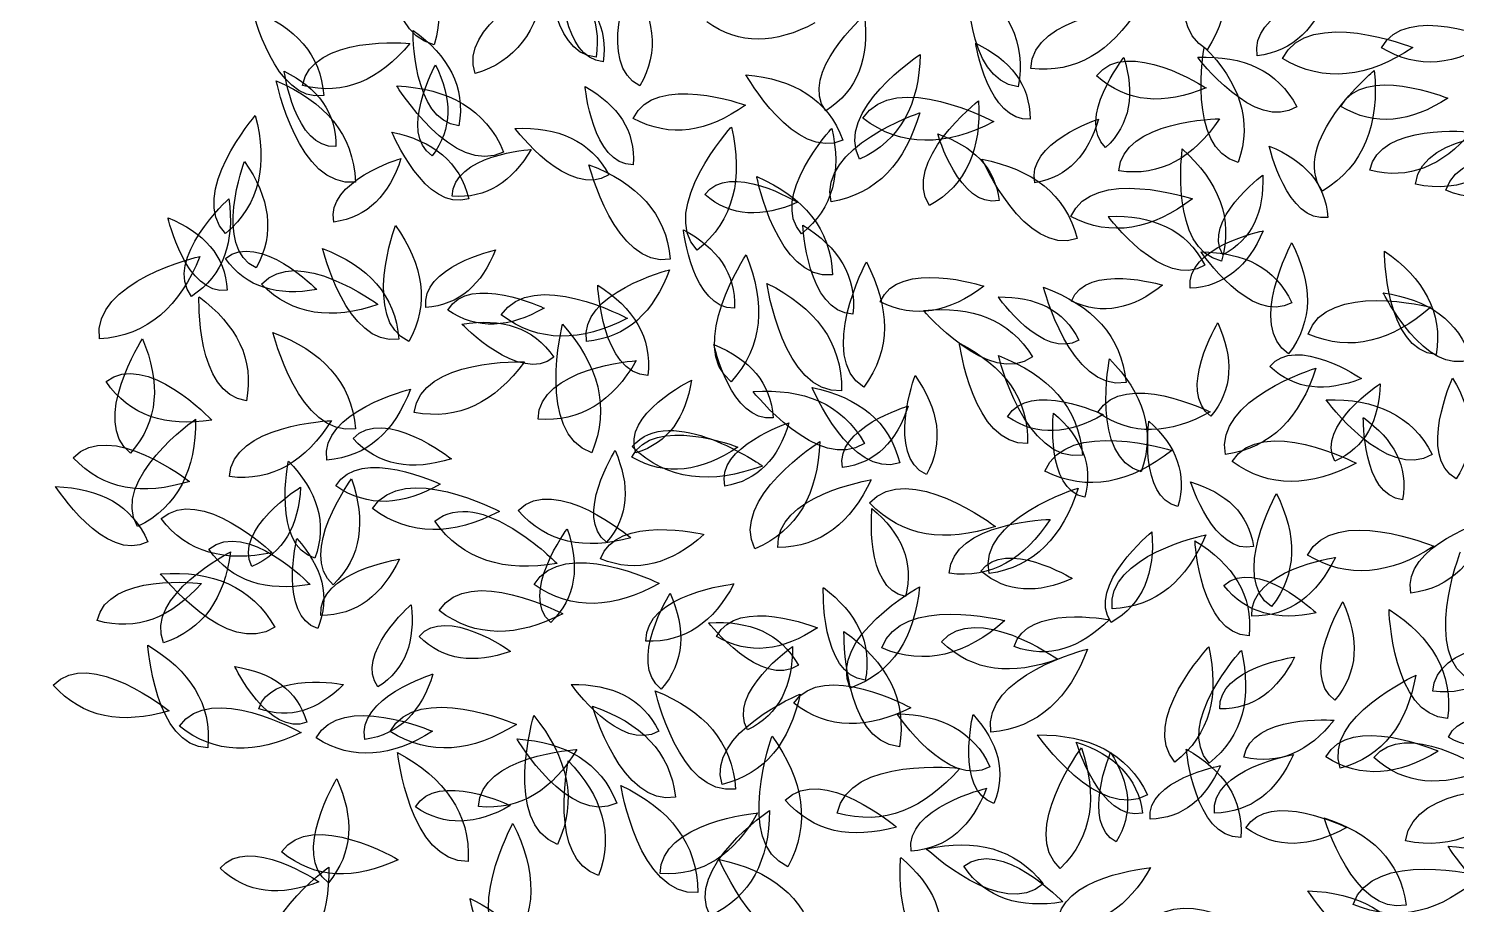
# Model space of a CAD drawing. Extents: x 0 to 430, y 0 to 430.
# Drawn here: x 213.5 to 347, y 149 to 230.8 of the extents above; entities that cross this region are included whole.
import ezdxf

# ---------------------------------------------------------------- set-up
doc = ezdxf.new("R2010")
doc.units = 0
doc.layers.add('Calque_1', color=7, linetype='CONTINUOUS')

msp = doc.modelspace()

# ---------------------------------------------------------------- linework, layer by layer
at = {"layer": 'Calque_1', "color": 7}
for points in [[(251.43941, 229.26267)], [(323.68795, 228.79761)], [(328.37256, 228.22168)], [(339.98838, 228.98134)], [(266.57758, 228.08719)], [(267.24172, 227.66845)], [(307.19289, 227.03453)], [(330.71493, 227.97265)], [(255.26915, 226.56415)], [(313.33879, 226.36757)], [(239.12473, 225.4477)], [(241.12921, 224.50641)], [(270.66808, 225.42973)], [(306.01658, 225.33184)], [(288.03378, 223.07802)], [(332.07025, 223.46097)], [(336.18283, 223.50177)], [(253.76059, 221.69897)], [(270.05287, 222.3845)], [(291.50528, 222.38748)], [(307.13159, 222.30392)], [(289.64757, 220.3427)], [(242.24909, 219.73895)], [(251.243, 218.89128)], [(257.93667, 219.22538)], [(314.19407, 219.65912)], [(270.04529, 218.04965)], [(291.20458, 218.57099)], [(326.57964, 218.25589)], [(338.89861, 217.55283)], [(244.09581, 216.43176)], [(267.76906, 217.10536)], [(307.59088, 216.37355)], [(315.41671, 217.475)], [(343.14664, 216.23603)], [(253.11996, 215.12338)], [(254.67507, 214.87447)], [(276.73039, 215.25898)], [(334.45007, 215.58667)], [(345.97692, 215.66982)], [(288.54287, 214.59517)], [(297.73203, 214.23043)], [(304.23598, 214.70169)], [(242.07169, 212.70102)], [(310.93466, 213.20364)], [(334.95713, 213.12012)], [(231.95281, 211.63142)], [(285.7797, 211.6115)], [(311.53712, 211.14738)], [(276.01006, 210.06451)], [(325.15932, 209.63987)], [(231.93148, 209.28737)], [(234.79622, 208.41148)], [(273.5118, 209.22364)], [(323.47926, 208.67193)], [(325.02126, 209.05187)], [(235.31779, 206.8837)], [(288.67438, 207.76429)], [(228.76214, 205.74933)], [(232.10683, 206.33001)], [(322.08405, 206.52164)], [(250.66332, 204.72154)], [(252.71009, 204.47991)], [(279.50789, 204.66304)], [(293.12763, 205.25411)], [(311.00036, 205.3223)], [(331.59271, 205.16783)], [(257.72038, 204.03083)], [(290.57151, 204.09208)], [(220.16034, 201.7815)], [(248.14016, 201.76463)], [(249.08371, 201.53249)], [(265.68075, 201.55296)], [(311.69934, 201.66506)], [(333.11193, 202.23097)], [(331.30286, 200.39186)], [(345.10249, 200.31345)], [(262.63496, 200.07445)], [(307.36213, 200.10176)], [(329.53242, 199.20818)], [(220.77714, 197.79228)], [(271.41997, 198.36122)], [(279.21343, 197.78623)], [(316.10197, 197.70377)], [(289.51829, 196.94325)], [(291.58802, 197.27912)], [(233.8958, 196.00044)], [(249.57138, 194.92228)], [(313.47088, 194.93141)], [(261.1526, 194.29165)], [(283.11636, 194.42392)], [(305.03162, 194.50745)], [(324.02814, 194.55798)], [(243.85906, 192.48638)], [(244.09193, 193.38603)], [(223.06627, 191.11881)], [(266.17051, 191.15555)], [(269.93363, 191.71993)], [(270.29752, 191.14345)], [(291.65779, 192.02265)], [(306.90317, 192.0104)], [(312.04122, 190.92655)], [(325.40943, 190.99632)], [(344.71105, 190.99662)], [(217.71607, 190.68683)], [(241.41168, 190.46359)], [(269.92763, 190.73599)], [(289.61309, 189.75994)], [(294.95745, 190.19366)], [(326.01056, 190.34734)], [(335.61336, 190.35283)], [(232.30675, 188.91698)], [(297.44973, 189.10904)], [(308.50983, 189.43285)], [(317.50636, 189.37875)], [(346.97244, 188.70926)], [(242.2497, 188.05569)], [(278.60609, 188.0377)], [(312.2517, 186.99454)], [(245.67526, 185.95633)], [(259.2888, 185.76966)], [(292.13136, 186.46394)], [(320.95057, 186.13439)], [(341.95201, 186.76792)], [(223.71363, 184.24792)], [(225.92767, 184.99508)], [(251.50506, 184.75627)], [(224.6942, 182.83136)], [(230.38618, 182.13903)], [(267.5639, 182.78833)], [(281.42263, 182.16587)], [(283.57446, 182.30301)], [(328.03021, 182.38723)], [(333.06659, 181.59936)], [(234.39424, 180.51352)], [(240.29095, 181.3108)], [(267.00244, 181.24093)], [(260.77938, 178.84977)], [(299.56795, 179.89518)], [(302.53776, 180.09544)], [(303.30218, 179.87164)], [(242.01023, 178.80855)], [(295.48699, 177.73351)], [(325.24602, 178.76613)], [(342.72757, 178.02869)], [(251.89867, 176.41099)], [(314.80128, 176.56901)], [(329.7007, 176.77497)], [(219.95326, 175.48001)], [(236.54757, 174.84612)], [(240.84401, 175.95443)], [(262.3388, 175.28312)], [(314.70713, 175.28462)], [(327.85785, 175.89552)], [(240.55665, 174.72502)], [(250.02823, 174.00331)], [(271.2334, 173.56018)], [(277.84091, 173.99253)], [(298.87176, 173.49548)], [(327.59818, 174.06054)], [(226.14323, 173.4007)], [(293.28703, 172.91835)], [(305.64566, 173.04047)], [(285.48096, 171.30259)], [(291.73046, 169.89556)], [(215.82098, 169.45132)], [(246.19304, 169.28184)], [(272.6701, 169.07383)], [(290.3189, 169.16437)], [(344.7762, 168.86836)], [(235.06785, 167.23724)], [(285.05104, 167.76587)], [(324.86622, 167.23598)], [(335.62638, 168.04811)], [(227.6333, 165.60819)], [(239.5584, 165.97135)], [(346.1536, 166.31822)], [(240.41683, 164.50807)], [(244.97886, 164.37424)], [(247.32441, 165.11689)], [(272.42615, 165.14584)], [(280.73821, 165.26814)], [(303.47017, 165.04885)], [(346.23064, 164.5791)], [(230.29367, 163.59971)], [(294.91868, 163.67582)], [(303.38851, 161.8038)], [(320.67975, 162.25143)], [(323.87311, 162.16163)], [(327.12372, 162.71771)], [(334.7708, 162.75501)], [(336.13113, 161.67639)], [(339.26611, 162.67651)], [(278.35048, 160.17721)], [(274.00547, 158.99092)], [(279.61571, 159.72846)], [(318.11077, 159.2105)], [(249.69702, 158.07398)], [(255.58276, 158.09977)], [(268.51647, 158.42089)], [(284.2582, 158.7161)], [(289.11045, 157.48914)], [(303.7522, 158.40311)], [(317.65684, 157.47847)], [(324.35673, 157.49752)], [(318.35202, 156.92457)], [(326.82723, 155.21313)], [(327.30521, 156.11856)], [(342.22341, 154.9045)], [(237.18092, 153.87631)], [(262.96238, 154.56457)], [(296.01311, 153.93126)], [(315.17811, 154.79944)], [(231.43144, 152.33709)], [(254.62108, 152.97752)], [(284.48306, 152.47185)], [(300.93087, 152.52337)], [(309.95316, 152.32647)], [(241.55524, 150.99144)], [(266.81544, 151.67075)], [(272.57465, 151.84844)], [(308.35513, 150.88791)], [(337.32107, 148.96706)]]:
    msp.add_lwpolyline(points, close=True, dxfattribs=at)
msp.add_lwpolyline([(276.07623, 150.07128), (276.07654, 150.07128)], dxfattribs=at)
at = {"layer": 'Calque_1', "color": 1}
for points in [[(215.00001, 429.86025), (333.664051, 429.860244), (429.86026, 333.664031), (429.86026, 214.99999)], [(215.00001, 0.13975), (96.33597, 0.139747), (0.139754, 96.335953), (0.139745, 214.99999)], [(429.86026, 214.999993), (429.860251, 96.335959), (333.664044, 0.139756), (215.00001, 0.13975)]]:
    msp.add_open_spline(points, degree=3, dxfattribs=at)
at = {"layer": 'Calque_1', "color": 7}
for points in [[(251.43941, 229.26267), (246.1938, 230.43953), (247.56503, 240.58336), (247.56503, 240.58336)], [(247.56503, 240.58336), (251.19924, 237.2656), (252.72354, 233.53738), (251.43941, 229.26267)], [(323.68795, 228.79761), (318.89213, 231.49824), (323.22769, 241.03902), (323.22769, 241.03902)], [(323.22769, 241.03902), (325.81238, 236.7146), (326.20745, 232.60992), (323.68795, 228.79761)], [(266.57758, 228.08719), (262.11318, 228.46778), (262.10216, 236.99896), (262.10216, 236.99896)], [(262.10216, 236.99896), (265.4772, 234.66883), (267.15617, 231.76192), (266.57758, 228.08719)], [(267.24172, 227.66845), (263.3736, 227.97252), (263.31533, 235.36004), (263.31533, 235.36004)], [(263.31533, 235.36004), (266.25125, 233.36154), (267.72177, 230.8539), (267.24172, 227.66845)], [(270.66808, 225.42973), (266.639, 227.40965), (269.73329, 235.37764), (269.73329, 235.37764)], [(269.73329, 235.37764), (272.03598, 231.97423), (272.54548, 228.64959), (270.66808, 225.42973)], [(306.01658, 225.33184), (300.97956, 225.94652), (301.3186, 235.60236), (301.3186, 235.60236)], [(301.3186, 235.60236), (305.04238, 232.82612), (306.82283, 229.46698), (306.01658, 225.33184)], [(255.26915, 226.56415), (253.64209, 231.00339), (261.79593, 234.81866), (261.79593, 234.81866)], [(261.79593, 234.81866), (261.07273, 230.55177), (259.04151, 227.64967), (255.26915, 226.56415)], [(328.37256, 228.22168), (327.5698, 232.26339), (335.10489, 234.44975), (335.10489, 234.44975)], [(335.10489, 234.44975), (333.90716, 230.87316), (331.76707, 228.64801), (328.37256, 228.22168)], [(241.12921, 224.50641), (236.51269, 223.83798), (234.48678, 232.4855), (234.48678, 232.4855)], [(234.48678, 232.4855), (238.45916, 230.91994), (240.84804, 228.36902), (241.12921, 224.50641)], [(307.19289, 227.03453), (307.40556, 232.18479), (317.21021, 232.62693), (317.21021, 232.62693)], [(317.21021, 232.62693), (314.70202, 228.63057), (311.44552, 226.55452), (307.19289, 227.03453)], [(330.71493, 227.97265), (333.19412, 232.88686), (342.92312, 228.99079), (342.92312, 228.99079)], [(339.98838, 228.98134), (342.20863, 233.21874), (350.61125, 229.70276), (350.61125, 229.70276)], [(287.01817, 231.29222), (283.35426, 229.33585), (279.95843, 229.17385), (276.91932, 231.4003)], [(288.03378, 223.07802), (285.46772, 226.56158), (291.65454, 232.00119), (291.65454, 232.00119)], [(291.65454, 232.00119), (292.11162, 228.0673), (291.0701, 224.99756), (288.03378, 223.07802)], [(239.12473, 225.4477), (239.98262, 230.22256), (249.18109, 229.37913), (249.18109, 229.37913)], [(253.76059, 221.69897), (249.3472, 222.14652), (249.47158, 230.59192), (249.47158, 230.59192)], [(249.47158, 230.59192), (252.77566, 228.23175), (254.39162, 225.32751), (253.76059, 221.69897)], [(313.33879, 226.36757), (316.18461, 230.02454), (323.58889, 225.22658), (323.58889, 225.22658)], [(350.61125, 229.70276), (346.92223, 227.34367), (343.36658, 226.89262), (339.98838, 228.98134)], [(249.18109, 229.37913), (246.33064, 225.97415), (243.02841, 224.45551), (239.12473, 225.4477)], [(291.20458, 218.57099), (288.78788, 223.04193), (296.87221, 228.3603), (296.87221, 228.3603)], [(296.87221, 228.3603), (296.76214, 223.70958), (295.04978, 220.30858), (291.20458, 218.57099)], [(307.13159, 222.30392), (303.22148, 222.02603), (302.05238, 229.39765), (302.05238, 229.39765)], [(302.05238, 229.39765), (305.28599, 227.84257), (307.13216, 225.55847), (307.13159, 222.30392)], [(326.57964, 218.25589), (321.70565, 219.58014), (323.41746, 229.04323), (323.41746, 229.04323)], [(322.80833, 228.08543), (327.06272, 228.24742), (330.266, 226.87526), (332.07025, 223.46097)], [(323.41746, 229.04323), (326.68941, 225.77713), (327.9639, 222.21415), (326.57964, 218.25589)], [(342.92312, 228.99079), (338.72092, 226.21145), (334.63835, 225.62955), (330.71493, 227.97265)], [(251.243, 218.89128), (248.07062, 221.00956), (251.56802, 227.37516), (251.56802, 227.37516)], [(251.56802, 227.37516), (253.12705, 224.25089), (253.18443, 221.3935), (251.243, 218.89128)], [(291.50528, 222.38748), (294.50312, 227.00288), (303.75044, 222.07392), (303.75044, 222.07392)], [(314.19407, 219.65912), (311.37742, 222.28511), (315.89632, 228.05927), (315.89632, 228.05927)], [(315.89632, 228.05927), (316.94205, 224.69309), (316.53497, 221.83679), (314.19407, 219.65912)], [(332.07025, 223.46097), (328.12272, 221.00107), (322.80833, 228.08543), (322.80833, 228.08543)], [(334.45007, 215.58667), (331.27281, 220.09747), (339.30789, 226.86512), (339.30789, 226.86512)], [(339.30789, 226.86512), (339.78414, 221.83728), (338.37316, 217.95176), (334.45007, 215.58667)], [(336.18283, 223.50177), (338.23704, 227.50344), (346.16523, 224.26372), (346.16523, 224.26372)], [(244.09581, 216.43176), (238.73628, 215.81698), (236.69016, 225.88275), (236.69016, 225.88275)], [(236.69016, 225.88275), (241.22865, 223.93709), (243.90291, 220.90652), (244.09581, 216.43176)], [(242.24909, 219.73895), (238.41247, 219.55053), (237.42515, 226.79743), (237.42515, 226.79743)], [(237.42515, 226.79743), (240.55972, 225.20463), (242.31942, 222.92736), (242.24909, 219.73895)], [(270.05287, 222.3845), (272.04272, 226.69083), (280.53826, 223.62322), (280.53826, 223.62322)], [(289.64757, 220.3427), (285.17286, 218.30696), (280.57653, 226.46099), (280.57653, 226.46099)], [(280.57653, 226.46099), (285.05722, 226.04645), (288.2257, 224.16854), (289.64757, 220.3427)], [(323.58889, 225.22658), (319.66634, 223.6129), (316.19939, 223.79503), (313.33879, 226.36757)], [(257.93667, 219.22538), (253.21566, 216.85678), (247.94746, 225.42336), (247.94746, 225.42336)], [(247.94746, 225.42336), (252.77508, 225.1615), (256.25366, 223.27484), (257.93667, 219.22538)], [(270.04529, 218.04965), (266.18952, 218.04665), (265.55078, 225.36031), (265.55078, 225.36031)], [(265.55078, 225.36031), (268.61636, 223.61146), (270.2703, 221.24298), (270.04529, 218.04965)], [(346.16523, 224.26372), (342.71522, 222.01656), (339.3756, 221.56447), (336.18283, 223.50177)], [(280.53826, 223.62322), (277.00103, 221.10471), (273.50175, 220.48252), (270.05287, 222.3845)], [(288.54287, 214.59517), (287.30631, 219.71802), (296.82103, 222.90478), (296.82103, 222.90478)], [(296.82103, 222.90478), (295.47701, 218.27198), (292.85832, 215.31697), (288.54287, 214.59517)], [(297.73203, 214.23043), (295.06013, 218.28421), (302.31122, 224.0182), (302.31122, 224.0182)], [(302.31122, 224.0182), (302.59344, 219.58308), (301.24682, 216.20398), (297.73203, 214.23043)], [(231.95281, 211.63142), (228.38745, 215.28213), (234.72727, 222.64476), (234.72727, 222.64476)], [(234.72727, 222.64476), (235.90258, 218.12418), (235.18651, 214.36866), (231.95281, 211.63142)], [(258.99642, 221.43943), (263.01696, 221.60949), (266.05011, 220.3253), (267.76906, 217.10536)], [(276.01006, 210.06451), (272.3587, 213.99629), (279.21757, 221.56822), (279.21757, 221.56822)], [(279.21757, 221.56822), (280.33357, 216.7852), (279.4816, 212.8564), (276.01006, 210.06451)], [(303.75044, 222.07392), (299.27178, 219.7676), (295.15064, 219.6325), (291.50528, 222.38748)], [(307.59088, 216.37355), (306.71557, 220.04454), (313.53551, 222.30767), (313.53551, 222.30767)], [(313.53551, 222.30767), (312.56382, 218.99274), (310.68266, 216.88184), (307.59088, 216.37355)], [(315.41671, 217.475), (315.765, 222.22857), (324.83943, 222.34833), (324.83943, 222.34833)], [(324.83943, 222.34833), (322.40363, 218.72881), (319.33283, 216.90608), (315.41671, 217.475)], [(338.89861, 217.55283), (339.76687, 222.01373), (348.37148, 221.09909), (348.37148, 221.09909)], [(254.67507, 214.87447), (250.60153, 213.58986), (247.49591, 221.10621), (247.49591, 221.10621)], [(247.49591, 221.10621), (251.31664, 220.27695), (253.85157, 218.32376), (254.67507, 214.87447)], [(267.76906, 217.10536), (264.04772, 214.76458), (258.99642, 221.43943), (258.99642, 221.43943)], [(285.7797, 211.6115), (282.67356, 215.00188), (288.59495, 221.45068), (288.59495, 221.45068)], [(288.59495, 221.45068), (289.52356, 217.34554), (288.77072, 213.9838), (285.7797, 211.6115)], [(304.23598, 214.70169), (300.5077, 213.96998), (298.50758, 220.92217), (298.50758, 220.92217)], [(298.50758, 220.92217), (301.80281, 219.81033), (303.85, 217.83243), (304.23598, 214.70169)], [(348.37148, 221.09909), (345.65538, 217.94833), (342.54168, 216.57058), (338.89861, 217.55283)], [(343.14664, 216.23603), (343.88033, 221.50011), (353.98644, 220.97261), (353.98644, 220.97261)], [(353.98644, 220.97261), (351.01249, 217.12243), (347.4628, 215.31783), (343.14664, 216.23603)], [(345.97692, 215.66982), (347.5054, 220.4962), (356.91169, 218.38916), (356.91169, 218.38916)], [(253.11996, 215.12338), (253.18846, 218.97882), (260.51329, 219.4818), (260.51329, 219.4818)], [(260.51329, 219.4818), (258.70773, 216.44898), (256.3088, 214.83914), (253.11996, 215.12338)], [(325.02126, 209.05187), (320.14928, 210.10748), (321.35184, 219.52265), (321.35184, 219.52265)], [(321.35184, 219.52265), (324.74419, 216.47095), (326.18293, 213.02431), (325.02126, 209.05187)], [(334.95713, 213.12012), (331.12188, 212.59152), (329.48948, 219.77998), (329.48948, 219.77998)], [(329.48948, 219.77998), (332.77748, 218.45814), (334.74567, 216.32747), (334.95713, 213.12012)], [(234.79622, 208.41148), (230.72971, 210.33692), (233.71451, 218.36696), (233.71451, 218.36696)], [(233.71451, 218.36696), (236.07169, 214.98984), (236.63071, 211.66555), (234.79622, 208.41148)], [(242.07169, 212.70102), (241.27048, 216.4973), (248.34025, 218.64043), (248.34025, 218.64043)], [(248.34025, 218.64043), (247.25276, 215.25959), (245.26285, 213.14055), (242.07169, 212.70102)], [(273.5118, 209.22364), (268.34722, 208.38427), (265.90706, 218.04335), (265.90706, 218.04335)], [(265.90706, 218.04335), (270.39262, 216.36472), (273.1214, 213.55021), (273.5118, 209.22364)], [(276.73039, 215.25898), (279.0419, 218.41079), (285.4002, 214.54346), (285.4002, 214.54346)], [(311.53712, 211.14738), (306.61105, 209.48811), (302.65475, 218.56015), (302.65475, 218.56015)], [(302.65475, 218.56015), (307.32316, 217.64143), (310.45365, 215.32481), (311.53712, 211.14738)], [(310.93466, 213.20364), (312.97356, 217.95255), (322.31672, 214.86454), (322.31672, 214.86454)], [(356.91169, 218.38916), (353.50492, 215.24782), (349.8837, 214.11924), (345.97692, 215.66982)], [(288.67438, 207.76429), (283.49114, 207.21155), (281.59163, 216.95309), (281.59163, 216.95309)], [(281.59163, 216.95309), (285.96184, 215.0382), (288.52245, 212.0894), (288.67438, 207.76429)], [(325.15932, 209.63987), (323.18503, 212.81425), (328.8825, 217.08054), (328.8825, 217.08054)], [(328.8825, 217.08054), (329.00972, 213.66113), (327.90467, 211.08758), (325.15932, 209.63987)], [(228.76214, 205.74933), (226.08742, 209.23196), (232.25463, 214.87752), (232.25463, 214.87752)], [(232.25463, 214.87752), (232.79848, 210.89502), (231.80409, 207.75891), (228.76214, 205.74933)], [(285.4002, 214.54346), (282.13171, 213.08855), (279.20417, 213.15874), (276.73039, 215.25898)], [(322.31672, 214.86454), (318.53949, 212.01658), (314.74717, 211.23491), (310.93466, 213.20364)], [(232.10683, 206.33001), (228.21823, 205.80016), (226.57471, 213.08962), (226.57471, 213.08962)], [(226.57471, 213.08962), (229.90567, 211.74454), (231.89748, 209.58162), (232.10683, 206.33001)], [(249.08371, 201.53249), (244.63512, 203.59562), (247.81839, 212.37306), (247.81839, 212.37306)], [(247.81839, 212.37306), (250.41667, 208.71297), (251.05477, 205.09485), (249.08371, 201.53249)], [(290.57151, 204.09208), (286.28595, 204.2591), (285.89917, 212.41599), (285.89917, 212.41599)], [(285.89917, 212.41599), (289.22909, 210.3368), (290.9627, 207.63131), (290.57151, 204.09208)], [(314.42647, 213.22584), (318.59149, 213.37195), (321.7231, 212.01939), (323.47926, 208.67193)], [(323.47926, 208.67193), (319.60789, 206.27553), (314.42647, 213.22584), (314.42647, 213.22584)], [(231.93148, 209.28737), (235.04631, 211.8825), (240.48051, 206.39994), (240.48051, 206.39994)], [(279.50789, 204.66304), (275.58697, 204.55816), (274.74428, 211.97869), (274.74428, 211.97869)], [(274.74428, 211.97869), (277.9079, 210.28121), (279.65238, 207.91634), (279.50789, 204.66304)], [(322.08405, 206.52164), (321.64171, 210.4011), (328.92819, 211.87711), (328.92819, 211.87711)], [(328.92819, 211.87711), (327.51772, 208.59317), (325.32292, 206.65906), (322.08405, 206.52164)], [(235.31779, 206.8837), (238.59528, 210.60393), (246.19042, 204.99753), (246.19042, 204.99753)], [(248.14016, 201.76463), (243.22668, 201.02538), (241.01766, 210.2246), (241.01766, 210.2246)], [(241.01766, 210.2246), (245.25821, 208.58045), (247.81786, 205.87735), (248.14016, 201.76463)], [(250.66332, 204.72154), (250.13432, 208.4783), (257.17383, 210.09856), (257.17383, 210.09856)], [(257.17383, 210.09856), (255.88795, 206.87276), (253.80569, 204.93796), (250.66332, 204.72154)], [(279.21343, 197.78623), (274.99907, 201.09692), (280.58735, 209.63485), (280.58735, 209.63485)], [(280.58735, 209.63485), (282.43286, 205.08971), (282.20384, 201.081), (279.21343, 197.78623)], [(331.59271, 205.16783), (327.78059, 203.03464), (323.10818, 209.91578), (323.10818, 209.91578)], [(323.10818, 209.91578), (327.10657, 209.87958), (330.05103, 208.4507), (331.59271, 205.16783)], [(331.30286, 200.39186), (327.40236, 202.93751), (331.59091, 210.75447), (331.59091, 210.75447)], [(331.59091, 210.75447), (333.53448, 206.95987), (333.64118, 203.47186), (331.30286, 200.39186)], [(345.10249, 200.31345), (340.25922, 200.72996), (340.25413, 209.98575), (340.25413, 209.98575)], [(340.25413, 209.98575), (343.91395, 207.45499), (345.73319, 204.29983), (345.10249, 200.31345)], [(220.16034, 201.7815), (219.41666, 207.18938), (229.55298, 209.48797), (229.55298, 209.48797)], [(229.55298, 209.48797), (227.6878, 204.85251), (224.68275, 202.0783), (220.16034, 201.7815)], [(240.48051, 206.39994), (236.82646, 205.75228), (233.89686, 206.55471), (231.93148, 209.28737)], [(257.72038, 204.03083), (260.61006, 208.46536), (269.49654, 203.71188), (269.49654, 203.71188)], [(265.68075, 201.55296), (264.94648, 206.09372), (273.43948, 208.23209), (273.43948, 208.23209)], [(273.43948, 208.23209), (271.96066, 204.29001), (269.4845, 201.89313), (265.68075, 201.55296)], [(291.58802, 197.27912), (287.16992, 200.11975), (291.83306, 208.967), (291.83306, 208.967)], [(291.83306, 208.967), (294.05398, 204.70289), (294.20117, 200.77037), (291.58802, 197.27912)], [(293.12763, 205.25411), (294.84426, 209.3039), (302.80832, 206.71245), (302.80832, 206.71245)], [(311.00036, 205.3223), (312.43233, 208.92935), (319.50979, 206.8052), (319.50979, 206.8052)], [(246.19042, 204.99753), (241.8961, 203.52962), (238.20532, 203.94995), (235.31779, 206.8837)], [(252.71009, 204.47991), (254.75551, 207.96883), (261.7096, 204.6616), (261.7096, 204.6616)], [(289.51829, 196.94325), (284.03891, 196.62765), (282.54063, 206.96989), (282.54063, 206.96989)], [(282.54063, 206.96989), (287.03848, 204.73204), (289.58023, 201.49962), (289.51829, 196.94325)], [(333.11193, 202.23097), (334.84463, 207.21614), (344.58567, 204.74779), (344.58567, 204.74779)], [(233.8958, 196.00044), (229.13715, 196.58546), (229.46562, 205.70838), (229.46562, 205.70838)], [(229.46562, 205.70838), (232.98165, 203.08214), (234.66106, 199.9068), (233.8958, 196.00044)], [(271.41997, 198.36122), (267.08961, 198.54661), (266.73032, 206.79149), (266.73032, 206.79149)], [(266.73032, 206.79149), (270.0875, 204.67736), (271.82901, 201.93647), (271.41997, 198.36122)], [(302.80832, 206.71245), (299.60473, 204.27372), (296.38018, 203.59353), (293.12763, 205.25411)], [(304.15606, 205.70399), (307.67487, 205.73759), (310.2891, 204.52845), (311.69934, 201.66506)], [(311.69934, 201.66506), (308.37993, 199.72568), (304.15606, 205.70399), (304.15606, 205.70399)], [(316.10197, 197.70377), (310.88007, 196.84601), (308.39562, 206.61081), (308.39562, 206.61081)], [(308.39562, 206.61081), (312.93509, 204.92076), (315.69973, 202.07889), (316.10197, 197.70377)], [(319.50979, 206.8052), (316.73352, 204.58903), (313.90305, 203.92359), (311.00036, 205.3223)], [(348.33854, 199.89523), (344.04483, 198.21403), (340.15074, 206.08292), (340.15074, 206.08292)], [(340.15074, 206.08292), (344.32657, 205.46884), (347.1996, 203.55026), (348.33854, 199.89523)], [(261.7096, 204.6616), (258.49947, 202.81793), (255.47875, 202.58013), (252.71009, 204.47991)], [(297.17466, 204.43958), (301.70625, 204.88782), (305.21493, 203.63016), (307.36213, 200.10176)], [(307.36213, 200.10176), (303.30685, 197.22007), (297.17466, 204.43958), (297.17466, 204.43958)], [(344.58567, 204.74779), (340.94449, 201.573), (337.13817, 200.5019), (333.11193, 202.23097)], [(254.02979, 203.17191), (257.74559, 203.75491), (260.69818, 202.883), (262.63496, 200.07445)], [(262.63496, 200.07445), (259.42652, 197.50718), (254.02979, 203.17191), (254.02979, 203.17191)], [(269.49654, 203.71188), (265.18598, 201.50017), (261.22234, 201.37609), (257.72038, 204.03083)], [(266.17051, 191.15555), (260.93461, 192.92488), (263.4313, 203.14757), (263.4313, 203.14757)], [(263.4313, 203.14757), (266.78871, 199.36338), (267.94472, 195.38726), (266.17051, 191.15555)], [(324.02814, 194.55798), (320.84427, 196.85278), (324.67464, 203.26914), (324.67464, 203.26914)], [(324.67464, 203.26914), (326.16262, 199.99937), (326.11643, 197.0593), (324.02814, 194.55798)], [(223.06627, 191.11881), (219.24121, 194.05328), (224.17972, 201.79096), (224.17972, 201.79096)], [(224.17972, 201.79096), (225.88673, 197.72162), (225.72214, 194.11339), (223.06627, 191.11881)], [(244.09193, 193.38603), (238.83133, 192.54451), (236.37133, 202.38538), (236.37133, 202.38538)], [(236.37133, 202.38538), (240.93418, 200.66485), (243.70541, 197.79224), (244.09193, 193.38603)], [(329.53242, 199.20818), (331.98269, 202.22482), (338.10736, 198.07208), (338.10736, 198.07208)], [(220.77714, 197.79228), (224.47225, 200.72911), (230.64991, 194.20187), (230.64991, 194.20187)], [(283.11636, 194.42392), (279.20608, 193.91278), (277.59449, 201.24641), (277.59449, 201.24641)], [(277.59449, 201.24641), (280.93417, 199.87662), (282.92377, 197.69237), (283.11636, 194.42392)], [(306.90317, 192.0104), (301.81761, 191.77195), (300.53034, 201.3798), (300.53034, 201.3798)], [(300.53034, 201.3798), (304.68018, 199.2595), (307.00576, 196.23607), (306.90317, 192.0104)], [(312.04122, 190.92655), (306.6324, 190.10133), (304.17899, 200.22605), (304.17899, 200.22605)], [(304.17899, 200.22605), (308.85223, 198.42524), (311.67695, 195.45455), (312.04122, 190.92655)], [(249.57138, 194.92228), (250.18918, 199.98431), (259.89297, 199.64346), (259.89297, 199.64346)], [(259.89297, 199.64346), (257.10289, 195.90122), (253.72704, 194.11197), (249.57138, 194.92228)], [(261.1526, 194.29165), (261.2196, 199.09112), (270.3349, 199.752), (270.3349, 199.752)], [(270.3349, 199.752), (268.1018, 195.96825), (265.12332, 193.95298), (261.1526, 194.29165)], [(317.50636, 189.37875), (312.77865, 190.72461), (314.55546, 199.91375), (314.55546, 199.91375)], [(313.47088, 194.93141), (315.92543, 198.95483), (323.9606, 194.95921), (323.9606, 194.95921)], [(314.55546, 199.91375), (317.70134, 196.69692), (318.89988, 193.21459), (317.50636, 189.37875)], [(325.40943, 190.99632), (324.30369, 196.11968), (333.84086, 199.05836), (333.84086, 199.05836)], [(333.84086, 199.05836), (332.39264, 194.48457), (329.71758, 191.60975), (325.40943, 190.99632)], [(338.10736, 198.07208), (334.78999, 196.78761), (331.88608, 197.001), (329.53242, 199.20818)], [(230.64991, 194.20187), (226.3795, 193.54622), (222.99125, 194.55889), (220.77714, 197.79228)], [(270.29752, 191.14345), (268.92075, 194.72026), (275.47971, 197.91914), (275.47971, 197.91914)], [(275.47971, 197.91914), (274.9493, 194.45131), (273.34089, 192.07257), (270.29752, 191.14345)], [(297.44973, 189.10904), (293.65785, 190.87321), (296.38181, 198.35582), (296.38181, 198.35582)], [(296.38181, 198.35582), (298.59399, 195.2316), (299.13446, 192.1452), (297.44973, 189.10904)], [(305.03162, 194.50745), (307.05016, 197.97757), (313.96419, 194.71824), (313.96419, 194.71824)], [(335.61336, 190.35283), (333.83771, 193.67664), (339.85125, 197.59064), (339.85125, 197.59064)], [(339.85125, 197.59064), (339.75275, 194.1427), (338.47074, 191.62722), (335.61336, 190.35283)], [(346.97244, 188.70926), (343.28306, 190.78912), (346.62271, 198.12914), (346.62271, 198.12914)], [(346.62271, 198.12914), (348.61005, 194.80058), (348.91257, 191.6419), (346.97244, 188.70926)], [(241.41168, 190.46359), (240.71568, 195.01514), (249.23542, 197.08269), (249.23542, 197.08269)], [(249.23542, 197.08269), (247.72129, 193.14942), (245.22211, 190.77143), (241.41168, 190.46359)], [(281.25053, 196.86643), (285.96137, 197.17561), (289.55385, 195.75224), (291.65779, 192.02265)], [(291.65779, 192.02265), (287.35711, 189.1757), (281.25053, 196.86643), (281.25053, 196.86643)], [(294.95745, 190.19366), (290.33717, 188.71498), (286.77363, 197.2366), (286.77363, 197.2366)], [(286.77363, 197.2366), (291.11701, 196.31326), (294.00549, 194.1072), (294.95745, 190.19366)], [(334.80465, 196.09633), (339.38539, 196.21424), (342.81458, 194.69503), (344.71105, 190.99662)], [(243.85906, 192.48638), (246.75525, 195.56175), (253.06454, 190.57277), (253.06454, 190.57277)], [(269.93363, 191.71993), (273.48957, 195.9616), (282.11959, 189.91259), (282.11959, 189.91259)], [(289.61309, 189.75994), (288.85, 193.4582), (295.7401, 195.51292), (295.7401, 195.51292)], [(295.7401, 195.51292), (294.66683, 192.22729), (292.72083, 190.17368), (289.61309, 189.75994)], [(312.2517, 186.99454), (308.55015, 187.72006), (309.31868, 194.86079), (309.31868, 194.86079)], [(309.31868, 194.86079), (311.93082, 192.60302), (313.07094, 190.01717), (312.2517, 186.99454)], [(323.9606, 194.95921), (320.18257, 192.87659), (316.65805, 192.66123), (313.47088, 194.93141)], [(344.71105, 190.99662), (340.43007, 188.40162), (334.80465, 196.09633), (334.80465, 196.09633)], [(217.71607, 190.68683), (221.1193, 194.32161), (228.573, 188.46264), (228.573, 188.46264)], [(223.71363, 184.24792), (221.14595, 188.68962), (229.15002, 194.28959), (229.15002, 194.28959)], [(229.15002, 194.28959), (229.17322, 189.59353), (227.54352, 186.11227), (223.71363, 184.24792)], [(232.30675, 188.91698), (232.54713, 193.80354), (241.85612, 194.14983), (241.85612, 194.14983)], [(241.85612, 194.14983), (239.44567, 190.37561), (236.33937, 188.42958), (232.30675, 188.91698)], [(269.92763, 190.73599), (271.89078, 194.74658), (279.82093, 191.68106), (279.82093, 191.68106)], [(278.60609, 188.0377), (277.7528, 191.71919), (284.59628, 193.94227), (284.59628, 193.94227)], [(284.59628, 193.94227), (283.60231, 190.629), (281.70527, 188.52714), (278.60609, 188.0377)], [(313.96419, 194.71824), (310.78395, 192.8773), (307.7863, 192.63104), (305.03162, 194.50745)], [(308.50983, 189.43285), (310.56315, 194.4369), (320.39265, 191.36344), (320.39265, 191.36344)], [(320.95057, 186.13439), (317.26401, 186.97184), (318.24734, 194.10252), (318.24734, 194.10252)], [(318.24734, 194.10252), (320.79672, 191.7626), (321.86163, 189.138), (320.95057, 186.13439)], [(326.01056, 190.34734), (328.79939, 194.74474), (337.59885, 190.17646), (337.59885, 190.17646)], [(341.95201, 186.76792), (338.15552, 187.16327), (338.28216, 194.42988), (338.28216, 194.42988)], [(338.28216, 194.42988), (341.1197, 192.39139), (342.50342, 189.88866), (341.95201, 186.76792)], [(253.06454, 190.57277), (249.36612, 189.44416), (246.23505, 189.90644), (243.85906, 192.48638)], [(281.42263, 182.16587), (279.00971, 186.84609), (287.49164, 192.19165), (287.49164, 192.19165)], [(287.49164, 192.19165), (287.28352, 187.37632), (285.44091, 183.88798), (281.42263, 182.16587)], [(242.2497, 188.05569), (244.48654, 191.83289), (252.0189, 188.20989), (252.0189, 188.20989)], [(267.5639, 182.78833), (264.46664, 185.10571), (268.35405, 191.3615), (268.35405, 191.3615)], [(268.35405, 191.3615), (269.76295, 188.11313), (269.66579, 185.2166), (267.5639, 182.78833)], [(279.82093, 191.68106), (276.43924, 189.38545), (273.13317, 188.87358), (269.92763, 190.73599)], [(282.11959, 189.91259), (277.36714, 188.15676), (273.23656, 188.5248), (269.93363, 191.71993)], [(320.39265, 191.36344), (316.48808, 188.31927), (312.53278, 187.43714), (308.50983, 189.43285)], [(228.573, 188.46264), (224.21755, 187.11975), (220.52541, 187.65398), (217.71607, 190.68683)], [(240.29095, 181.3108), (236.23867, 182.49434), (237.81847, 190.37558), (237.81847, 190.37558)], [(237.81847, 190.37558), (240.5013, 187.59452), (241.51019, 184.59686), (240.29095, 181.3108)], [(245.67526, 185.95633), (248.57429, 190.43579), (257.54751, 185.67194), (257.54751, 185.67194)], [(292.13136, 186.46394), (295.73874, 190.45521), (303.90221, 184.26751), (303.90221, 184.26751)], [(337.59885, 190.17646), (333.38531, 187.94846), (329.48771, 187.77831), (326.01056, 190.34734)], [(225.92767, 184.99508), (229.58306, 188.21785), (236.29662, 181.81291), (236.29662, 181.81291)], [(242.01023, 178.80855), (238.62344, 181.79022), (243.72343, 188.70429), (243.72343, 188.70429)], [(243.72343, 188.70429), (245.06071, 184.7965), (244.67932, 181.4374), (242.01023, 178.80855)], [(252.0189, 188.20989), (248.52572, 186.22406), (245.24581, 185.98039), (242.2497, 188.05569)], [(251.50506, 184.75627), (255.69635, 188.19892), (262.91498, 180.8135), (262.91498, 180.8135)], [(259.2888, 185.76966), (262.74913, 189.20324), (269.83054, 183.20292), (269.83054, 183.20292)], [(283.57446, 182.30301), (283.19711, 187.1265), (292.28502, 188.63424), (292.28502, 188.63424)], [(292.28502, 188.63424), (290.39414, 184.62958), (287.5913, 182.33091), (283.57446, 182.30301)], [(328.03021, 182.38723), (324.33495, 181.55017), (322.14041, 188.42241), (322.14041, 188.42241)], [(322.14041, 188.42241), (325.45724, 187.4093), (327.55503, 185.49684), (328.03021, 182.38723)], [(224.6942, 182.83136), (220.68814, 180.74071), (216.06458, 187.99672), (216.06458, 187.99672)], [(216.06458, 187.99672), (220.19778, 187.83868), (223.19919, 186.27234), (224.6942, 182.83136)], [(234.39424, 180.51352), (232.62349, 184.00544), (238.95672, 187.93776), (238.95672, 187.93776)], [(238.95672, 187.93776), (238.77797, 184.35845), (237.39055, 181.77394), (234.39424, 180.51352)], [(303.30218, 179.87164), (302.20382, 184.9357), (311.62971, 187.85065), (311.62971, 187.85065)], [(311.62971, 187.85065), (310.20255, 183.32733), (307.56079, 180.48245), (303.30218, 179.87164)], [(329.7007, 176.77497), (325.7642, 179.43892), (330.17127, 187.34358), (330.17127, 187.34358)], [(330.17127, 187.34358), (332.0897, 183.43861), (332.13911, 179.87779), (329.7007, 176.77497)], [(257.54751, 185.67194), (253.20912, 183.42878), (249.21387, 183.2912), (245.67526, 185.95633)], [(269.83054, 183.20292), (265.5211, 182.04587), (261.92815, 182.7014), (259.2888, 185.76966)], [(295.48699, 177.73351), (291.60422, 178.4691), (292.36212, 185.95525), (292.36212, 185.95525)], [(303.90221, 184.26751), (299.22261, 182.73404), (295.22389, 183.24099), (292.13136, 186.46394)], [(292.36212, 185.95525), (295.11369, 183.60717), (296.32526, 180.90562), (295.48699, 177.73351)], [(333.06659, 181.59936), (335.53242, 186.31461), (344.88181, 182.41122), (344.88181, 182.41122)], [(236.29662, 181.81291), (231.92791, 180.91198), (228.38093, 181.77771), (225.92767, 184.99508)], [(230.38618, 182.13903), (233.86937, 184.99003), (239.84942, 178.85071), (239.84942, 178.85071)], [(262.91498, 180.8135), (258.02052, 179.98123), (254.10879, 181.08212), (251.50506, 184.75627)], [(267.00244, 181.24093), (268.39817, 185.47276), (276.65485, 183.51994), (276.65485, 183.51994)], [(299.56795, 179.89518), (299.85934, 184.69563), (309.01333, 184.93101), (309.01333, 184.93101)], [(309.01333, 184.93101), (306.60146, 181.24841), (303.52624, 179.37063), (299.56795, 179.89518)], [(342.72757, 178.02869), (341.81372, 182.47161), (350.09164, 184.93456), (350.09164, 184.93456)], [(350.09164, 184.93456), (348.79997, 180.98868), (346.46089, 178.52334), (342.72757, 178.02869)], [(240.55665, 174.72502), (236.87506, 175.9555), (238.60477, 183.14127), (238.60477, 183.14127)], [(238.60477, 183.14127), (240.97169, 180.49127), (241.7929, 177.70132), (240.55665, 174.72502)], [(262.3388, 175.28312), (259.34403, 177.93739), (263.88735, 184.05407), (263.88735, 184.05407)], [(260.77938, 178.84977), (263.48814, 183.35118), (272.47177, 178.95188), (272.47177, 178.95188)], [(263.88735, 184.05407), (265.06178, 180.58451), (264.71364, 177.60663), (262.3388, 175.28312)], [(276.65485, 183.51994), (273.62362, 180.79078), (270.42468, 179.83537), (267.00244, 181.24093)], [(302.53776, 180.09544), (304.80567, 183.20458), (311.07587, 179.41296), (311.07587, 179.41296)], [(314.70713, 175.28462), (312.35668, 178.73677), (318.5193, 183.76221), (318.5193, 183.76221)], [(314.80128, 176.56901), (314.21625, 181.54935), (323.56761, 183.47679), (323.56761, 183.47679)], [(318.5193, 183.76221), (318.8193, 179.95121), (317.70471, 177.02746), (314.70713, 175.28462)], [(323.56761, 183.47679), (321.77053, 179.25316), (318.96027, 176.75965), (314.80128, 176.56901)], [(327.59818, 174.06054), (323.01547, 174.21144), (322.54934, 182.92935), (322.54934, 182.92935)], [(322.54934, 182.92935), (326.12272, 180.72802), (327.99355, 177.84681), (327.59818, 174.06054)], [(226.14323, 173.4007), (224.36954, 177.79637), (232.41665, 181.88264), (232.41665, 181.88264)], [(232.41665, 181.88264), (231.82977, 177.58378), (229.88815, 174.61023), (226.14323, 173.4007)], [(239.84942, 178.85071), (235.78641, 178.16701), (232.54172, 179.08621), (230.38618, 182.13903)], [(344.88181, 182.41122), (340.78058, 179.78392), (336.82603, 179.27907), (333.06659, 181.59936)], [(348.48512, 169.79981), (343.59188, 172.20612), (347.35314, 181.88337), (347.35314, 181.88337)], [(225.87229, 179.85042), (230.71151, 180.15466), (234.39721, 178.68261), (236.54757, 174.84612)], [(240.84401, 175.95443), (240.55382, 180.00785), (248.19527, 181.2238), (248.19527, 181.2238)], [(248.19527, 181.2238), (246.58487, 177.87072), (244.21796, 175.95558), (240.84401, 175.95443)], [(251.89867, 176.41099), (254.73287, 180.76766), (263.46253, 176.10664), (263.46253, 176.10664)], [(325.24602, 178.76613), (328.25541, 181.47), (333.87857, 176.2053), (333.87857, 176.2053)], [(327.85785, 175.89552), (327.59631, 180.17256), (335.66665, 181.37089), (335.66665, 181.37089)], [(335.66665, 181.37089), (333.93193, 177.8531), (331.41531, 175.85976), (327.85785, 175.89552)], [(219.95326, 175.48001), (220.91692, 180.02226), (229.69152, 178.94), (229.69152, 178.94)], [(229.69152, 178.94), (226.86266, 175.76792), (223.65807, 174.41394), (219.95326, 175.48001)], [(236.54757, 174.84612), (232.12243, 171.93427), (225.87229, 179.85042), (225.87229, 179.85042)], [(272.47177, 178.95188), (268.27461, 176.60485), (264.3474, 176.34092), (260.77938, 178.84977)], [(271.2334, 173.56018), (271.12098, 177.96672), (279.46147, 178.90345), (279.46147, 178.90345)], [(279.46147, 178.90345), (277.54942, 175.35047), (274.88931, 173.39329), (271.2334, 173.56018)], [(311.07587, 179.41296), (307.86142, 177.97215), (304.97879, 178.03383), (302.53776, 180.09544)], [(272.6701, 169.07383), (269.43034, 171.50234), (273.50518, 178.0467), (273.50518, 178.0467)], [(273.50518, 178.0467), (274.97685, 174.64528), (274.87243, 171.61355), (272.6701, 169.07383)], [(277.84091, 173.99253), (279.7414, 177.792), (287.26078, 174.81067), (287.26078, 174.81067)], [(291.73046, 169.89556), (287.49569, 170.43131), (287.81671, 178.55237), (287.81671, 178.55237)], [(287.81671, 178.55237), (290.93878, 176.20323), (292.424, 173.37097), (291.73046, 169.89556)], [(290.3189, 169.16437), (288.21965, 173.87024), (296.80176, 178.625), (296.80176, 178.625)], [(296.80176, 178.625), (296.3327, 173.93176), (294.33993, 170.6252), (290.3189, 169.16437)], [(293.28703, 172.91835), (295.00978, 177.91687), (304.77451, 175.46958), (304.77451, 175.46958)], [(333.87857, 176.2053), (330.25893, 175.42334), (327.30767, 176.1144), (325.24602, 178.76613)], [(246.19304, 169.28184), (243.97917, 172.27058), (249.28516, 176.96083), (249.28516, 176.96083)], [(249.28516, 176.96083), (249.68709, 173.58015), (248.79878, 170.9389), (246.19304, 169.28184)], [(250.02823, 174.00331), (252.5759, 176.9477), (258.5795, 172.59834), (258.5795, 172.59834)], [(263.46253, 176.10664), (259.23143, 173.93161), (255.33942, 173.80679), (251.89867, 176.41099)], [(298.87176, 173.49548), (302.04028, 177.26697), (309.71479, 171.87567), (309.71479, 171.87567)], [(305.64566, 173.04047), (306.77167, 177.03196), (314.52817, 175.55131), (314.52817, 175.55131)], [(335.62638, 168.04811), (332.28363, 170.48826), (336.36364, 177.22987), (336.36364, 177.22987)], [(336.36364, 177.22987), (337.91186, 173.77243), (337.84442, 170.67243), (335.62638, 168.04811)], [(346.1536, 166.31822), (340.96135, 166.62071), (340.6827, 176.51978), (340.6827, 176.51978)], [(340.6827, 176.51978), (344.67164, 173.92113), (346.71048, 170.60034), (346.1536, 166.31822)], [(277.09561, 175.27257), (280.90452, 175.49743), (283.80038, 174.32799), (285.48096, 171.30259)], [(285.48096, 171.30259), (281.99006, 169.02455), (277.09561, 175.27257), (277.09561, 175.27257)], [(304.77451, 175.46958), (301.13517, 172.27966), (297.32491, 171.19673), (293.28703, 172.91835)], [(314.52817, 175.55131), (311.82043, 172.89066), (308.88478, 171.87245), (305.64566, 173.04047)], [(258.5795, 172.59834), (255.21755, 171.41552), (252.31631, 171.71973), (250.02823, 174.00331)], [(287.26078, 174.81067), (284.02478, 172.65438), (280.8753, 172.19446), (277.84091, 173.99253)], [(294.91868, 163.67582), (289.56935, 164.23058), (289.74344, 174.46902), (289.74344, 174.46902)], [(289.74344, 174.46902), (293.74264, 171.59855), (295.69374, 168.07313), (294.91868, 163.67582)], [(309.71479, 171.87567), (305.48377, 170.31753), (301.80816, 170.64893), (298.87176, 173.49548)], [(344.7762, 168.86836), (344.95888, 173.34788), (353.48625, 173.73681), (353.48625, 173.73681)], [(353.48625, 173.73681), (351.30654, 170.25986), (348.47514, 168.45277), (344.7762, 168.86836)], [(215.82098, 169.45132), (219.29725, 173.03591), (226.66774, 167.03015), (226.66774, 167.03015)], [(230.29367, 163.59971), (225.31059, 163.70113), (224.68485, 173.1704), (224.68485, 173.1704)], [(224.68485, 173.1704), (228.59889, 170.82654), (230.67168, 167.72047), (230.29367, 163.59971)], [(280.73821, 165.26814), (278.74527, 168.70089), (284.92979, 173.04497), (284.92979, 173.04497)], [(284.92979, 173.04497), (284.95449, 169.41176), (283.69863, 166.71605), (280.73821, 165.26814)], [(303.47017, 165.04885), (302.62132, 170.33671), (312.51271, 172.8151), (312.51271, 172.8151)], [(312.51271, 172.8151), (310.78562, 168.22725), (307.8994, 165.43983), (303.47017, 165.04885)], [(320.67975, 162.25143), (317.30156, 165.98755), (323.83412, 173.00917), (323.83412, 173.00917)], [(323.87311, 162.16163), (320.54951, 165.78678), (326.88054, 172.68661), (326.88054, 172.68661)], [(323.83412, 173.00917), (324.8219, 168.50572), (323.97313, 164.82864), (320.67975, 162.25143)], [(326.88054, 172.68661), (327.87533, 168.29614), (327.07137, 164.70016), (323.87311, 162.16163)], [(239.5584, 165.97135), (235.98207, 164.61165), (232.81563, 171.1725), (232.81563, 171.1725)], [(232.81563, 171.1725), (236.27533, 170.62874), (238.64338, 169.01331), (239.5584, 165.97135)], [(285.05104, 167.76587), (287.78476, 171.85169), (295.98415, 167.33679), (295.98415, 167.33679)], [(324.86622, 167.23598), (324.65905, 171.04958), (331.85921, 172.06871), (331.85921, 172.06871)], [(331.85921, 172.06871), (330.29177, 168.9439), (328.03668, 167.18254), (324.86622, 167.23598)], [(227.6333, 165.60819), (230.53485, 169.82125), (239.00314, 165.00888), (239.00314, 165.00888)], [(235.06785, 167.23724), (236.06109, 170.79761), (242.97796, 169.49803), (242.97796, 169.49803)], [(242.97796, 169.49803), (240.57156, 167.1197), (237.95776, 166.20462), (235.06785, 167.23724)], [(244.97886, 164.37424), (244.1322, 168.24308), (251.33217, 170.48433), (251.33217, 170.48433)], [(251.33217, 170.48433), (250.24783, 167.02518), (248.2328, 164.84712), (244.97886, 164.37424)], [(247.32441, 165.11689), (249.84487, 169.7901), (259.12348, 165.7762), (259.12348, 165.7762)], [(264.24758, 169.51826), (268.06142, 169.55716), (270.89569, 168.24837), (272.42615, 165.14584)], [(272.42615, 165.14584), (268.82973, 163.04156), (264.24758, 169.51826), (264.24758, 169.51826)], [(336.13113, 161.67639), (334.46371, 166.41922), (343.18681, 170.36089), (343.18681, 170.36089)], [(343.18681, 170.36089), (342.3578, 165.83441), (340.15729, 162.77742), (336.13113, 161.67639)], [(226.66774, 167.03015), (222.27704, 165.76032), (218.58445, 166.36095), (215.82098, 169.45132)], [(240.41683, 164.50807), (242.73466, 168.82036), (251.29536, 165.13157), (251.29536, 165.13157)], [(279.61571, 159.72846), (274.33128, 159.01235), (272.10526, 168.91902), (272.10526, 168.91902)], [(272.10526, 168.91902), (276.63009, 167.088), (279.33446, 164.14701), (279.61571, 159.72846)], [(278.35048, 160.17721), (276.83451, 164.95254), (285.64413, 168.61227), (285.64413, 168.61227)], [(285.64413, 168.61227), (284.68, 164.12874), (282.39462, 161.1509), (278.35048, 160.17721)], [(274.00547, 158.99092), (268.93792, 158.01391), (266.25261, 167.46634), (266.25261, 167.46634)], [(266.25261, 167.46634), (270.72357, 165.94116), (273.49536, 163.24525), (274.00547, 158.99092)], [(295.98415, 167.33679), (291.95591, 165.33137), (288.27341, 165.26085), (285.05104, 167.76587)], [(334.7708, 162.75501), (337.03318, 166.89842), (345.26441, 163.28708), (345.26441, 163.28708)], [(346.23064, 164.5791), (347.83053, 168.04925), (354.67587, 165.58408), (354.67587, 165.58408)], [(239.00314, 165.00888), (234.78374, 162.97857), (230.95114, 162.95669), (227.6333, 165.60819)], [(259.12348, 165.7762), (254.99794, 163.20712), (251.04582, 162.75384), (247.32441, 165.11689)], [(262.96238, 154.56457), (257.83023, 156.54577), (260.74586, 166.60642), (260.74586, 166.60642)], [(260.74586, 166.60642), (263.92459, 162.70098), (264.90592, 158.69785), (262.96238, 154.56457)], [(303.38851, 161.8038), (299.44974, 159.64655), (294.71089, 166.76398), (294.71089, 166.76398)], [(294.71089, 166.76398), (298.82086, 166.68948), (301.83438, 165.19298), (303.38851, 161.8038)], [(303.7522, 158.40311), (300.11858, 159.60782), (301.80726, 166.69836), (301.80726, 166.69836)], [(301.80726, 166.69836), (304.14777, 164.09063), (304.96427, 161.34121), (303.7522, 158.40311)], [(327.12372, 162.71771), (327.78391, 166.75416), (335.54921, 166.16453), (335.54921, 166.16453)], [(335.54921, 166.16453), (333.19125, 163.25658), (330.42756, 161.93281), (327.12372, 162.71771)], [(339.26611, 162.67651), (342.13466, 166.36667), (349.60563, 161.53105), (349.60563, 161.53105)], [(354.67587, 165.58408), (351.82832, 163.55297), (349.01004, 163.0494), (346.23064, 164.5791)], [(251.29536, 165.13157), (247.49477, 162.75729), (243.85129, 162.33413), (240.41683, 164.50807)], [(268.51647, 158.42089), (264.0246, 156.25847), (259.18516, 164.42426), (259.18516, 164.42426)], [(259.18516, 164.42426), (263.73703, 164.1026), (266.99071, 162.26842), (268.51647, 158.42089)], [(284.48306, 152.47185), (279.46958, 154.77961), (283.02415, 164.66876), (283.02415, 164.66876)], [(283.02415, 164.66876), (285.96025, 160.55771), (286.69004, 156.48759), (284.48306, 152.47185)], [(307.81717, 164.80035), (312.63442, 164.81795), (316.20336, 163.14165), (318.11077, 159.2105)], [(318.11077, 159.2105), (313.55111, 156.58241), (307.81717, 164.80035), (307.81717, 164.80035)], [(254.62108, 152.97752), (249.17358, 152.84051), (248.0193, 163.15161), (248.0193, 163.15161)], [(248.0193, 163.15161), (252.41071, 160.78631), (254.82904, 157.49696), (254.62108, 152.97752)], [(255.58276, 158.09977), (255.70305, 162.87393), (264.77909, 163.42957), (264.77909, 163.42957)], [(264.77909, 163.42957), (262.51514, 159.69014), (259.52939, 157.71846), (255.58276, 158.09977)], [(289.11045, 157.48914), (290.20038, 162.85634), (300.56057, 161.67), (300.56057, 161.67)], [(309.95316, 152.32647), (306.10497, 155.73622), (311.94126, 163.59581), (311.94126, 163.59581)], [(311.94126, 163.59581), (313.45078, 159.13826), (313.00399, 155.31216), (309.95316, 152.32647)], [(317.65684, 157.47847), (313.65376, 156.66606), (311.45545, 164.12627), (311.45545, 164.12627)], [(311.45545, 164.12627), (315.00571, 162.95375), (317.22023, 160.84155), (317.65684, 157.47847)], [(315.17811, 154.79944), (311.85477, 156.56492), (314.65816, 163.15896), (314.65816, 163.15896)], [(314.65816, 163.15896), (316.49739, 160.2465), (316.83629, 157.44749), (315.17811, 154.79944)], [(326.82723, 155.21313), (322.46787, 155.20613), (321.73831, 163.47408), (321.73831, 163.47408)], [(321.73831, 163.47408), (325.20604, 161.49992), (327.07841, 158.82376), (326.82723, 155.21313)], [(324.35673, 157.49752), (324.00449, 161.61884), (331.76456, 162.96366), (331.76456, 162.96366)], [(331.76456, 162.96366), (330.17264, 159.52843), (327.79058, 157.54605), (324.35673, 157.49752)], [(345.26441, 163.28708), (341.5846, 161.02183), (338.06867, 160.63695), (334.7708, 162.75501)], [(249.69702, 158.07398), (251.73443, 161.49597), (258.56025, 158.19294), (258.56025, 158.19294)], [(266.81544, 151.67075), (262.04274, 153.10214), (263.97442, 162.39068), (263.97442, 162.39068)], [(263.97442, 162.39068), (267.11721, 159.08544), (268.28246, 155.5388), (266.81544, 151.67075)], [(284.2582, 158.7161), (287.67559, 162.10429), (294.66386, 156.17797), (294.66386, 156.17797)], [(300.56057, 161.67), (297.25669, 157.89967), (293.49099, 156.26984), (289.11045, 157.48914)], [(318.35202, 156.92457), (317.98547, 160.61854), (324.93254, 161.92036), (324.93254, 161.92036)], [(324.93254, 161.92036), (323.54609, 158.81824), (321.43282, 157.01017), (318.35202, 156.92457)], [(349.60563, 161.53105), (345.64995, 159.90131), (342.15286, 160.08319), (339.26611, 162.67651)], [(241.55524, 150.99144), (238.01893, 153.57313), (242.33565, 160.70518), (242.33565, 160.70518)], [(242.33565, 160.70518), (243.97342, 157.04733), (243.90192, 153.76771), (241.55524, 150.99144)], [(342.22341, 154.9045), (342.99704, 160.3625), (353.47756, 159.79107), (353.47756, 159.79107)], [(276.07654, 150.07128), (270.55662, 149.6757), (268.9, 160.08112), (268.9, 160.08112)], [(268.9, 160.08112), (273.46616, 157.88856), (276.0743, 154.66569), (276.07623, 150.07128)], [(296.01311, 153.93126), (295.4216, 158.01891), (303.07852, 159.81209), (303.07852, 159.81209)], [(303.07852, 159.81209), (301.69204, 156.29493), (299.4332, 154.17993), (296.01311, 153.93126)], [(327.30521, 156.11856), (329.5072, 159.73197), (336.72315, 156.14816), (336.72315, 156.14816)], [(353.47756, 159.79107), (350.3838, 155.80492), (346.69781, 153.94178), (342.22341, 154.9045)], [(237.18092, 153.87631), (240.02708, 157.88077), (248.09058, 153.13924), (248.09058, 153.13924)], [(258.56025, 158.19294), (255.38687, 156.39882), (252.41072, 156.18479), (249.69702, 158.07398)], [(272.57465, 151.84844), (272.54245, 156.65757), (281.65983, 157.50818), (281.65983, 157.50818)], [(281.65983, 157.50818), (279.50116, 153.6717), (276.55923, 151.59133), (272.57465, 151.84844)], [(277.24892, 147.90548), (274.78661, 152.33671), (282.78813, 157.73509), (282.78813, 157.73509)], [(282.78813, 157.73509), (282.73233, 153.0952), (281.06392, 149.68319), (277.24892, 147.90548)], [(294.66386, 156.17797), (290.40915, 155.03748), (286.86249, 155.68607), (284.2582, 158.7161)], [(258.43216, 144.50644), (253.91331, 147.47084), (258.79468, 156.52951), (258.79468, 156.52951)], [(258.79468, 156.52951), (261.03946, 152.12128), (261.15375, 148.07382), (258.43216, 144.50644)], [(336.72315, 156.14816), (333.33204, 154.27667), (330.16773, 154.08176), (327.30521, 156.11856)], [(342.29477, 148.89584), (337.36177, 147.86963), (334.60522, 157.05876), (334.60522, 157.05876)], [(334.60522, 157.05876), (338.99161, 155.63378), (341.73598, 153.04165), (342.29477, 148.89584)], [(231.43144, 152.33709), (234.08651, 155.57447), (240.66354, 151.06946), (240.66354, 151.06946)], [(297.45094, 154.14264), (302.02705, 155.12316), (305.75531, 154.24355), (308.35513, 150.88791)], [(300.93087, 152.52337), (304.38269, 155.28883), (310.19532, 149.19497), (310.19532, 149.19497)], [(248.09058, 153.13924), (244.00994, 151.24954), (240.32928, 151.28299), (237.18092, 153.87631)], [(308.35513, 150.88791), (304.54617, 147.47723), (297.45094, 154.14264), (297.45094, 154.14264)], [(337.32107, 148.96706), (339.11551, 154.18704), (349.31212, 151.64013), (349.31212, 151.64013)], [(354.80701, 149.03342), (350.73191, 147.00122), (346.2079, 154.3978), (346.2079, 154.3978)], [(346.2079, 154.3978), (350.36942, 154.16195), (353.36449, 152.52812), (354.80701, 149.03342)], [(240.66354, 151.06946), (237.08315, 149.70259), (233.95581, 149.94727), (231.43144, 152.33709)], [(236.34075, 142.3808), (233.71874, 146.75991), (241.59518, 152.45267), (241.59518, 152.45267)], [(241.59518, 152.45267), (241.68998, 147.78167), (240.12202, 144.29383), (236.34075, 142.3808)], [(287.06597, 145.45393), (282.01462, 143.82892), (278.10275, 153.14423), (278.10275, 153.14423)], [(278.10275, 153.14423), (282.85516, 152.14138), (286.01827, 149.73308), (287.06597, 145.45393)], [(298.55177, 144.41385), (294.30678, 145.16932), (295.04292, 153.34584), (295.04292, 153.34584)], [(295.04292, 153.34584), (298.07332, 150.81744), (299.42788, 147.88476), (298.55177, 144.41385)], [(310.19532, 149.19497), (306.19609, 148.56501), (303.01741, 149.50158), (300.93087, 152.52337)], [(309.70865, 146.99427), (309.67685, 151.58319), (318.37657, 152.39687), (318.37657, 152.39687)], [(318.37657, 152.39687), (316.31759, 148.73559), (313.51084, 146.74982), (309.70865, 146.99427)], [(318.2968, 147.19612), (321.60328, 151.18078), (329.70479, 145.56278), (329.70479, 145.56278)], [(349.31212, 151.64013), (345.51522, 148.30677), (341.53813, 147.173), (337.32107, 148.96706)], [(259.919, 142.59116), (256.0625, 142.25547), (254.79256, 149.51589), (254.79256, 149.51589)], [(254.79256, 149.51589), (258.00982, 148.0311), (259.86854, 145.80472), (259.919, 142.59116)], [(342.92885, 144.39188), (338.38364, 142.0023), (333.10451, 150.23196), (333.10451, 150.23196)], [(333.10451, 150.23196), (337.80194, 150.06661), (341.2181, 148.29698), (342.92885, 144.39188)]]:
    msp.add_open_spline(points, degree=3, dxfattribs=at)

doc.saveas('drawing.dxf')
